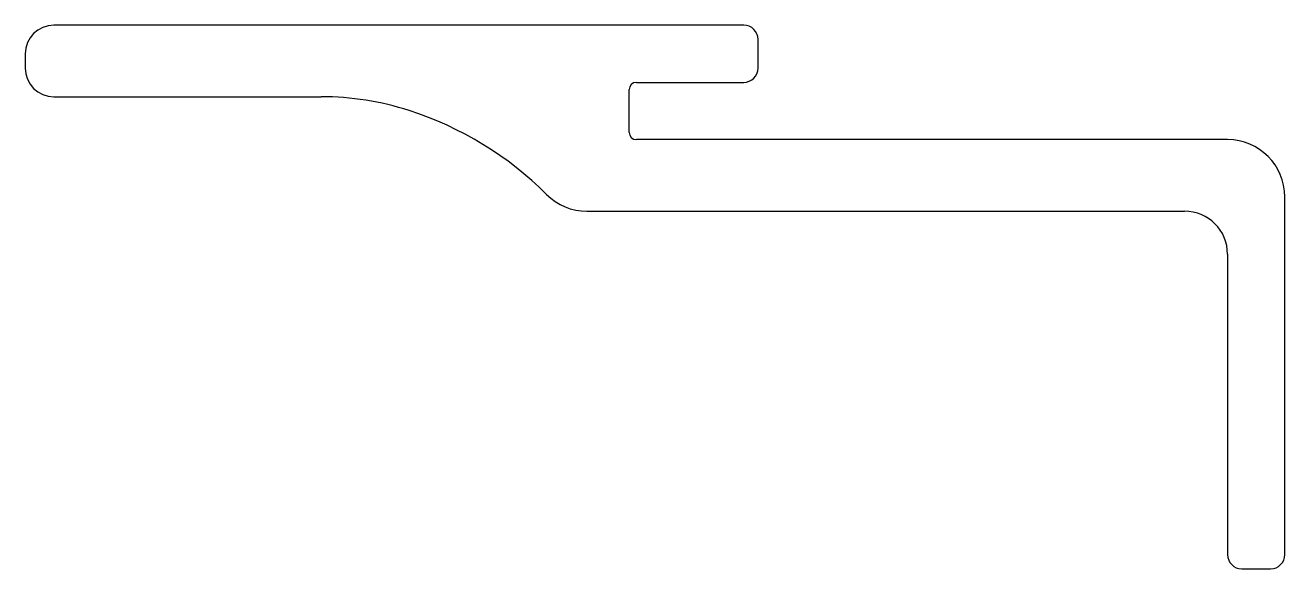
# Model space of a CAD drawing. Extents: x 936.6 to 980.6, y 2368.3 to 2387.3.
import ezdxf

# ---------------------------------------------------------------- set-up
doc = ezdxf.new("R2010")
doc.units = 0
doc.layers.get('0').update_dxf_attribs({"linetype": 'CONTINUOUS'})
doc.layers.add('ANA_ÇIZGI', color=1, linetype='CONTINUOUS')

# ---------------------------------------------------------------- blocks, each defined once
blk = doc.blocks.new('*U4')
at = {"layer": 'ANA_ÇIZGI', "color": 0}
for p, q in [((961.71, 2387.306), (937.61, 2387.306)), ((962.21, 2385.806), (962.21, 2386.806)), ((936.61, 2386.306), (936.61, 2385.806)), ((957.96, 2385.306), (961.71, 2385.306)), ((937.61, 2384.806), (946.953, 2384.806)), ((957.71, 2383.556), (957.71, 2385.056)), ((978.61, 2383.306), (957.96, 2383.306)), ((980.61, 2368.806), (980.61, 2381.306)), ((956.234, 2380.806), (977.11, 2380.806)), ((978.61, 2379.306), (978.61, 2368.806)), ((979.11, 2368.306), (980.11, 2368.306))]:
    blk.add_line(p, q, dxfattribs=at)
for centre, radius, start, end in [((937.61, 2386.306), 1, 90, 180), ((961.71, 2386.806), 0.5, 0, 90), ((937.61, 2385.806), 1, 180, 270), ((961.71, 2385.806), 0.5, 270, 0), ((957.96, 2385.056), 0.25, 90, 180), ((946.953, 2374.806), 10, 72.0884, 90), ((946.338, 2372.903), 12, 45.0207, 72.0884), ((957.96, 2383.556), 0.25, 180, 270), ((978.61, 2381.306), 2, 0, 90), ((956.234, 2382.806), 2, 225.0207, 270), ((977.11, 2379.306), 1.5, 0, 90), ((979.11, 2368.806), 0.5, 180, 270), ((980.11, 2368.806), 0.5, 270, 360)]:
    blk.add_arc(centre, radius, start, end, dxfattribs=at)

msp = doc.modelspace()

# ---------------------------------------------------------------- block references
msp.add_blockref('*U4', (0, 0))

doc.saveas('drawing.dxf')
